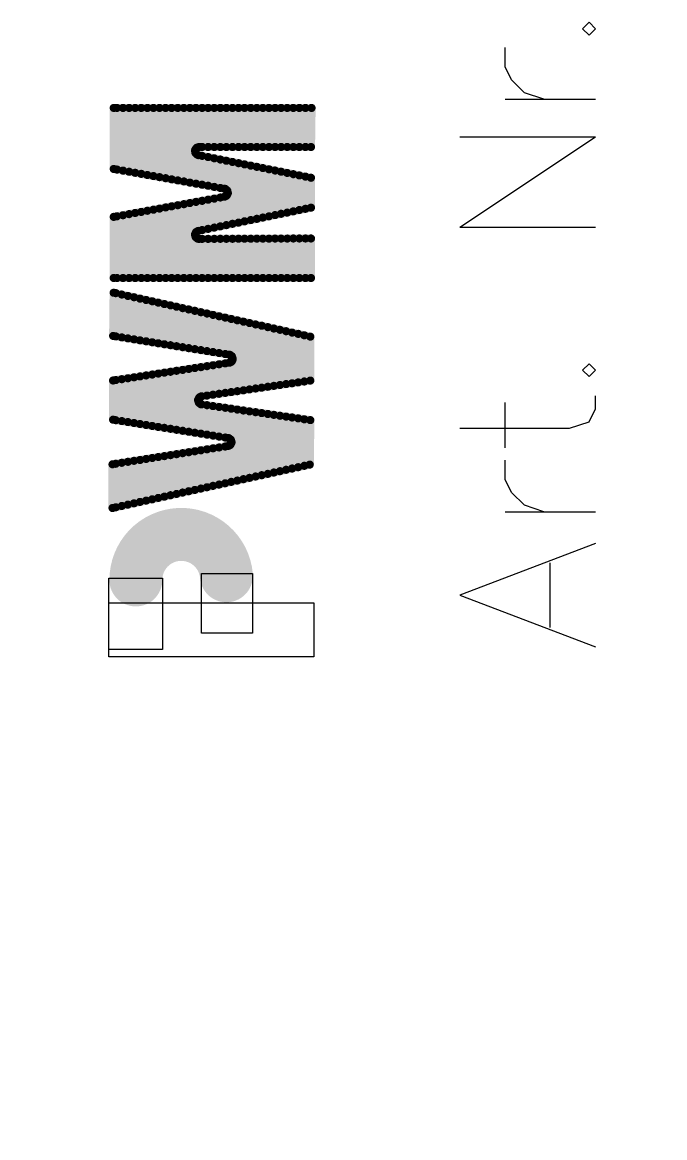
# Model space of a CAD drawing. Header units: millimetres. Extents: x 0 to 1769, y 431 to 1001.
# Drawn here: x 1311.7 to 1319.59, y 559.43 to 573.12 of the extents above; entities that cross this region are included whole.
import ezdxf

# ---------------------------------------------------------------- set-up
doc = ezdxf.new("R2010")
doc.units = ezdxf.units.MM
doc.layers.add('TopLayer', color=1, linetype='Continuous')

msp = doc.modelspace()

# ---------------------------------------------------------------- linework, layer by layer
at = {"layer": 'TopLayer'}
for p, q in [((1318.662, 573.117), (1318.583, 573.038)), ((1318.583, 573.038), (1318.662, 572.958)), ((1318.742, 573.038), (1318.662, 573.117)), ((1318.662, 572.958), (1318.742, 573.038)), ((1317.631, 572.57), (1317.631, 572.808)), ((1317.71, 572.411), (1317.631, 572.57)), ((1317.869, 572.252), (1317.71, 572.411)), ((1318.107, 572.173), (1317.869, 572.252)), ((1317.631, 572.173), (1318.742, 572.173)), ((1317.075, 570.602), (1318.742, 571.713)), ((1317.075, 571.713), (1318.742, 571.713)), ((1317.075, 570.602), (1318.742, 570.602)), ((1318.662, 568.927), (1318.583, 568.848)), ((1318.742, 568.848), (1318.662, 568.927)), ((1318.583, 568.848), (1318.662, 568.769)), ((1318.662, 568.769), (1318.742, 568.848)), ((1318.742, 568.372), (1318.742, 568.531)), ((1317.631, 567.896), (1317.631, 568.451)), ((1318.662, 568.213), (1318.742, 568.372)), ((1317.075, 568.134), (1318.424, 568.134)), ((1318.424, 568.134), (1318.662, 568.213)), ((1317.631, 567.507), (1317.631, 567.745)), ((1317.71, 567.348), (1317.631, 567.507)), ((1317.869, 567.19), (1317.71, 567.348)), ((1318.107, 567.11), (1317.869, 567.19)), ((1317.631, 567.11), (1318.742, 567.11)), ((1318.742, 566.722), (1317.075, 566.087)), ((1318.186, 565.69), (1318.186, 566.484)), ((1313.902, 565.62), (1313.902, 566.351)), ((1313.902, 566.351), (1314.531, 566.351)), ((1314.531, 566.351), (1314.531, 565.62)), ((1312.766, 565.42), (1312.766, 566.295)), ((1312.766, 566.295), (1313.423, 566.295)), ((1313.423, 566.295), (1313.423, 565.42)), ((1317.075, 566.087), (1318.742, 565.452)), ((1312.766, 565.329), (1312.766, 565.994)), ((1312.766, 565.994), (1315.281, 565.994)), ((1315.281, 565.994), (1315.281, 565.329)), ((1314.531, 565.62), (1313.902, 565.62)), ((1313.423, 565.42), (1312.766, 565.42)), ((1315.281, 565.329), (1312.766, 565.329))]:
    msp.add_line(p, q, dxfattribs=at)
for points, const_width in [([(1312.826, 571.317), (1312.826, 572.066)], 0.1), ([(1312.826, 572.066), (1315.255, 572.066)], 0.1), ([(1312.865, 571.31), (1312.865, 572.066)], 0.1), ([(1312.94, 571.297), (1312.94, 572.066)], 0.1), ([(1313.015, 571.283), (1313.015, 572.066)], 0.1), ([(1313.089, 571.27), (1313.089, 572.066)], 0.1), ([(1313.164, 571.257), (1313.164, 572.066)], 0.1), ([(1313.239, 571.243), (1313.239, 572.066)], 0.1), ([(1313.313, 571.23), (1313.313, 572.066)], 0.1), ([(1313.388, 571.217), (1313.388, 572.066)], 0.1), ([(1313.463, 571.204), (1313.463, 572.066)], 0.1), ([(1313.537, 571.19), (1313.537, 572.066)], 0.1), ([(1313.612, 571.177), (1313.612, 572.066)], 0.1), ([(1313.687, 571.164), (1313.687, 572.066)], 0.1), ([(1313.761, 571.15), (1313.761, 572.066)], 0.1), ([(1313.836, 571.565), (1313.836, 572.066)], 0.1), ([(1313.911, 571.587), (1313.911, 572.066)], 0.1), ([(1313.985, 571.587), (1313.985, 572.066)], 0.1), ([(1314.06, 571.587), (1314.06, 572.066)], 0.1), ([(1314.135, 571.587), (1314.135, 572.066)], 0.1), ([(1314.209, 571.587), (1314.209, 572.066)], 0.1), ([(1314.284, 571.587), (1314.284, 572.066)], 0.1), ([(1314.359, 571.587), (1314.359, 572.066)], 0.1), ([(1314.433, 571.587), (1314.433, 572.066)], 0.1), ([(1314.508, 571.587), (1314.508, 572.066)], 0.1), ([(1314.583, 571.587), (1314.583, 572.066)], 0.1), ([(1314.657, 571.587), (1314.657, 572.066)], 0.1), ([(1314.732, 571.587), (1314.732, 572.066)], 0.1), ([(1314.807, 571.587), (1314.807, 572.066)], 0.1), ([(1314.881, 571.587), (1314.881, 572.066)], 0.1), ([(1314.956, 571.587), (1314.956, 572.066)], 0.1), ([(1315.031, 571.587), (1315.031, 572.066)], 0.1), ([(1315.105, 571.587), (1315.105, 572.066)], 0.1), ([(1315.18, 571.587), (1315.18, 572.066)], 0.1), ([(1315.248, 571.587), (1315.255, 572.066)], 0.1), ([(1313.826, 571.551), (1313.844, 571.577)], 0.1), ([(1313.826, 571.551), (1313.827, 571.519)], 0.1), ([(1313.827, 571.519), (1313.847, 571.495)], 0.1), ([(1313.836, 571.137), (1313.836, 571.508)], 0.1), ([(1313.844, 571.577), (1313.874, 571.587)], 0.1), ([(1313.847, 571.495), (1313.864, 571.487)], 0.1), ([(1313.864, 571.487), (1315.248, 571.209)], 0.1), ([(1313.874, 571.587), (1315.248, 571.587)], 0.1), ([(1313.911, 571.124), (1313.911, 571.478)], 0.1), ([(1313.985, 571.111), (1313.985, 571.463)], 0.1), ([(1314.06, 571.097), (1314.06, 571.448)], 0.1), ([(1314.135, 571.084), (1314.135, 571.433)], 0.1), ([(1314.209, 571.06), (1314.209, 571.418)], 0.1), ([(1314.284, 570.644), (1314.284, 571.403)], 0.1), ([(1314.359, 570.659), (1314.359, 571.388)], 0.1), ([(1314.433, 570.675), (1314.433, 571.373)], 0.1), ([(1314.508, 570.69), (1314.508, 571.358)], 0.1), ([(1314.583, 570.705), (1314.583, 571.343)], 0.1), ([(1314.657, 570.721), (1314.657, 571.328)], 0.1), ([(1312.826, 571.317), (1314.186, 571.075)], 0.1), ([(1314.732, 570.736), (1314.732, 571.313)], 0.1), ([(1314.807, 570.751), (1314.807, 571.298)], 0.1), ([(1314.881, 570.767), (1314.881, 571.283)], 0.1), ([(1314.956, 570.782), (1314.956, 571.268)], 0.1), ([(1315.031, 570.797), (1315.031, 571.253)], 0.1), ([(1315.105, 570.813), (1315.105, 571.238)], 0.1), ([(1315.18, 570.828), (1315.18, 571.223)], 0.1), ([(1315.248, 570.842), (1315.248, 571.209)], 0.1), ([(1314.186, 571.075), (1314.196, 571.072)], 0.1), ([(1314.196, 571.072), (1314.22, 571.051)], 0.1), ([(1312.826, 570.729), (1314.186, 570.976)], 0.1), ([(1313.911, 570.567), (1313.911, 570.926)], 0.1), ([(1313.985, 570.582), (1313.985, 570.94)], 0.1), ([(1314.06, 570.598), (1314.06, 570.953)], 0.1), ([(1314.135, 570.613), (1314.135, 570.967)], 0.1), ([(1314.186, 570.976), (1314.213, 570.991)], 0.1), ([(1314.209, 570.628), (1314.209, 570.989)], 0.1), ([(1314.213, 570.991), (1314.227, 571.02)], 0.1), ([(1314.22, 571.051), (1314.227, 571.02)], 0.1), ([(1313.164, 569.979), (1313.164, 570.79)], 0.1), ([(1313.239, 569.979), (1313.239, 570.804)], 0.1), ([(1313.313, 569.979), (1313.313, 570.817)], 0.1), ([(1313.388, 569.979), (1313.388, 570.831)], 0.1), ([(1313.463, 569.979), (1313.463, 570.845)], 0.1), ([(1313.537, 569.979), (1313.537, 570.858)], 0.1), ([(1313.612, 569.979), (1313.612, 570.872)], 0.1), ([(1313.687, 569.979), (1313.687, 570.885)], 0.1), ([(1313.761, 569.979), (1313.761, 570.899)], 0.1), ([(1313.836, 570.54), (1313.836, 570.913)], 0.1), ([(1313.864, 570.557), (1315.248, 570.842)], 0.1), ([(1312.826, 569.979), (1312.826, 570.729)], 0.1), ([(1312.865, 569.979), (1312.865, 570.736)], 0.1), ([(1312.94, 569.979), (1312.94, 570.749)], 0.1), ([(1313.015, 569.979), (1313.015, 570.763)], 0.1), ([(1313.089, 569.979), (1313.089, 570.777)], 0.1), ([(1313.824, 570.513), (1313.837, 570.542)], 0.1), ([(1313.824, 570.513), (1313.832, 570.482)], 0.1), ([(1313.837, 570.542), (1313.864, 570.557)], 0.1), ([(1313.832, 570.482), (1313.856, 570.462)], 0.1), ([(1313.836, 569.979), (1313.836, 570.479)], 0.1), ([(1313.856, 570.462), (1313.874, 570.458)], 0.1), ([(1313.874, 570.458), (1315.248, 570.464)], 0.1), ([(1313.911, 569.979), (1313.911, 570.459)], 0.1), ([(1313.985, 569.979), (1313.985, 570.459)], 0.1), ([(1314.06, 569.979), (1314.06, 570.459)], 0.1), ([(1314.135, 569.979), (1314.135, 570.46)], 0.1), ([(1314.209, 569.979), (1314.209, 570.46)], 0.1), ([(1314.284, 569.979), (1314.284, 570.46)], 0.1), ([(1314.359, 569.979), (1314.359, 570.461)], 0.1), ([(1314.433, 569.979), (1314.433, 570.461)], 0.1), ([(1314.508, 569.979), (1314.508, 570.461)], 0.1), ([(1314.583, 569.979), (1314.583, 570.462)], 0.1), ([(1314.657, 569.979), (1314.657, 570.462)], 0.1), ([(1314.732, 569.979), (1314.732, 570.462)], 0.1), ([(1314.807, 569.979), (1314.807, 570.463)], 0.1), ([(1314.881, 569.979), (1314.881, 570.463)], 0.1), ([(1314.956, 569.979), (1314.956, 570.463)], 0.1), ([(1315.031, 569.979), (1315.031, 570.464)], 0.1), ([(1315.105, 569.979), (1315.105, 570.464)], 0.1), ([(1315.18, 569.979), (1315.18, 570.464)], 0.1), ([(1315.248, 569.979), (1315.248, 570.464)], 0.1), ([(1312.826, 569.979), (1315.248, 569.979)], 0.1), ([(1312.819, 569.268), (1312.825, 569.798)], 0.1), ([(1312.825, 569.798), (1315.24, 569.259)], 0.1), ([(1312.851, 569.262), (1312.851, 569.793)], 0.1), ([(1312.925, 569.25), (1312.925, 569.776)], 0.1), ([(1313, 569.238), (1313, 569.759)], 0.1), ([(1313.075, 569.226), (1313.075, 569.743)], 0.1), ([(1313.149, 569.214), (1313.149, 569.726)], 0.1), ([(1313.224, 569.202), (1313.224, 569.709)], 0.1), ([(1313.299, 569.19), (1313.299, 569.693)], 0.1), ([(1313.373, 569.178), (1313.373, 569.676)], 0.1), ([(1313.448, 569.166), (1313.448, 569.659)], 0.1), ([(1313.523, 569.154), (1313.523, 569.643)], 0.1), ([(1313.597, 569.142), (1313.597, 569.626)], 0.1), ([(1313.672, 569.13), (1313.672, 569.609)], 0.1), ([(1313.747, 569.118), (1313.747, 569.593)], 0.1), ([(1313.821, 569.106), (1313.821, 569.576)], 0.1), ([(1313.896, 569.094), (1313.896, 569.559)], 0.1), ([(1313.971, 569.082), (1313.971, 569.543)], 0.1), ([(1314.045, 569.07), (1314.045, 569.526)], 0.1), ([(1314.12, 569.058), (1314.12, 569.509)], 0.1), ([(1314.195, 569.046), (1314.195, 569.493)], 0.1), ([(1314.269, 569.024), (1314.269, 569.476)], 0.1), ([(1314.344, 568.59), (1314.344, 569.459)], 0.1), ([(1314.419, 568.601), (1314.419, 569.443)], 0.1), ([(1314.493, 568.612), (1314.493, 569.426)], 0.1), ([(1314.568, 568.623), (1314.568, 569.409)], 0.1), ([(1314.643, 568.633), (1314.643, 569.393)], 0.1), ([(1314.718, 568.644), (1314.718, 569.376)], 0.1), ([(1314.792, 568.655), (1314.792, 569.359)], 0.1), ([(1314.867, 568.666), (1314.867, 569.343)], 0.1), ([(1314.942, 568.677), (1314.942, 569.326)], 0.1), ([(1315.016, 568.687), (1315.016, 569.309)], 0.1), ([(1315.091, 568.698), (1315.091, 569.293)], 0.1), ([(1315.166, 568.709), (1315.166, 569.276)], 0.1), ([(1312.819, 569.268), (1314.245, 569.038)], 0.1), ([(1315.24, 568.72), (1315.24, 569.259)], 0.1), ([(1314.245, 569.038), (1314.252, 569.036)], 0.1), ([(1314.252, 569.036), (1314.277, 569.018)], 0.1), ([(1314.277, 569.018), (1314.287, 568.988)], 0.1), ([(1312.818, 568.721), (1314.245, 568.939)], 0.1), ([(1313.747, 568.092), (1313.747, 568.863)], 0.1), ([(1313.821, 568.08), (1313.821, 568.874)], 0.1), ([(1313.896, 568.522), (1313.896, 568.885)], 0.1), ([(1313.971, 568.536), (1313.971, 568.897)], 0.1), ([(1314.045, 568.547), (1314.045, 568.908)], 0.1), ([(1314.12, 568.558), (1314.12, 568.92)], 0.1), ([(1314.195, 568.569), (1314.195, 568.931)], 0.1), ([(1314.245, 568.939), (1314.273, 568.953)], 0.1), ([(1314.269, 568.579), (1314.269, 568.951)], 0.1), ([(1314.273, 568.953), (1314.287, 568.981)], 0.1), ([(1314.287, 568.981), (1314.287, 568.988)], 0.1), ([(1312.851, 568.234), (1312.851, 568.726)], 0.1), ([(1312.925, 568.223), (1312.925, 568.737)], 0.1), ([(1313, 568.211), (1313, 568.748)], 0.1), ([(1313.075, 568.199), (1313.075, 568.76)], 0.1), ([(1313.149, 568.187), (1313.149, 568.771)], 0.1), ([(1313.224, 568.175), (1313.224, 568.783)], 0.1), ([(1313.299, 568.163), (1313.299, 568.794)], 0.1), ([(1313.373, 568.151), (1313.373, 568.806)], 0.1), ([(1313.448, 568.14), (1313.448, 568.817)], 0.1), ([(1313.523, 568.128), (1313.523, 568.828)], 0.1), ([(1313.597, 568.116), (1313.597, 568.84)], 0.1), ([(1313.672, 568.104), (1313.672, 568.851)], 0.1), ([(1312.818, 568.24), (1312.818, 568.721)], 0.1), ([(1313.905, 568.527), (1315.24, 568.72)], 0.1), ([(1313.862, 568.484), (1313.877, 568.513)], 0.1), ([(1313.862, 568.477), (1313.862, 568.484)], 0.1), ([(1313.862, 568.477), (1313.872, 568.447)], 0.1), ([(1313.877, 568.513), (1313.905, 568.527)], 0.1), ([(1313.872, 568.447), (1313.898, 568.429)], 0.1), ([(1313.896, 568.069), (1313.896, 568.43)], 0.1), ([(1313.898, 568.429), (1313.905, 568.428)], 0.1), ([(1313.905, 568.428), (1315.24, 568.235)], 0.1), ([(1313.971, 568.057), (1313.971, 568.418)], 0.1), ([(1314.045, 568.045), (1314.045, 568.407)], 0.1), ([(1314.12, 568.033), (1314.12, 568.396)], 0.1), ([(1314.195, 568.021), (1314.195, 568.386)], 0.1), ([(1314.269, 567.975), (1314.269, 568.375)], 0.1), ([(1314.344, 567.493), (1314.344, 568.364)], 0.1), ([(1314.419, 567.51), (1314.419, 568.353)], 0.1), ([(1314.493, 567.526), (1314.493, 568.342)], 0.1), ([(1314.568, 567.543), (1314.568, 568.332)], 0.1), ([(1314.643, 567.559), (1314.643, 568.321)], 0.1), ([(1312.818, 568.24), (1314.23, 568.016)], 0.1), ([(1314.718, 567.575), (1314.718, 568.31)], 0.1), ([(1314.792, 567.592), (1314.792, 568.299)], 0.1), ([(1314.867, 567.608), (1314.867, 568.288)], 0.1), ([(1314.942, 567.625), (1314.942, 568.278)], 0.1), ([(1315.016, 567.641), (1315.016, 568.267)], 0.1), ([(1315.091, 567.657), (1315.091, 568.256)], 0.1), ([(1315.166, 567.674), (1315.166, 568.245)], 0.1), ([(1315.233, 567.689), (1315.24, 568.235)], 0.1), ([(1312.811, 567.693), (1314.23, 567.917)], 0.1), ([(1314.195, 567.46), (1314.195, 567.911)], 0.1), ([(1314.23, 568.016), (1314.237, 568.014)], 0.1), ([(1314.23, 567.917), (1314.258, 567.931)], 0.1), ([(1314.237, 568.014), (1314.262, 567.996)], 0.1), ([(1314.258, 567.931), (1314.272, 567.959)], 0.1), ([(1314.262, 567.996), (1314.272, 567.966)], 0.1), ([(1314.269, 567.477), (1314.269, 567.954)], 0.1), ([(1314.272, 567.959), (1314.272, 567.966)], 0.1), ([(1313.299, 567.263), (1313.299, 567.77)], 0.1), ([(1313.373, 567.28), (1313.373, 567.782)], 0.1), ([(1313.448, 567.296), (1313.448, 567.793)], 0.1), ([(1313.523, 567.313), (1313.523, 567.805)], 0.1), ([(1313.597, 567.329), (1313.597, 567.817)], 0.1), ([(1313.672, 567.346), (1313.672, 567.829)], 0.1), ([(1313.747, 567.362), (1313.747, 567.841)], 0.1), ([(1313.821, 567.378), (1313.821, 567.852)], 0.1), ([(1313.896, 567.395), (1313.896, 567.864)], 0.1), ([(1313.971, 567.411), (1313.971, 567.876)], 0.1), ([(1314.045, 567.428), (1314.045, 567.888)], 0.1), ([(1314.12, 567.444), (1314.12, 567.899)], 0.1), ([(1312.811, 567.156), (1312.811, 567.693)], 0.1), ([(1312.811, 567.156), (1315.233, 567.689)], 0.1), ([(1312.851, 567.165), (1312.851, 567.699)], 0.1), ([(1312.925, 567.181), (1312.925, 567.711)], 0.1), ([(1313, 567.198), (1313, 567.723)], 0.1), ([(1313.075, 567.214), (1313.075, 567.735)], 0.1), ([(1313.149, 567.231), (1313.149, 567.746)], 0.1), ([(1313.224, 567.247), (1313.224, 567.758)], 0.1), ([(1312.503, 550.958), (1323.275, 561.729)], 1.6)]:
    msp.add_lwpolyline(points, dxfattribs=dict(at, const_width=const_width))
for points, const_width in [([(1312.801, 572.066, 1), (1312.851, 572.066, 1)], 0.05), ([(1312.801, 572.066, 1), (1312.851, 572.066, 1)], 0.05), ([(1312.84, 572.066, 1), (1312.89, 572.066, 1)], 0.05), ([(1312.915, 572.066, 1), (1312.965, 572.066, 1)], 0.05), ([(1312.99, 572.066, 1), (1313.04, 572.066, 1)], 0.05), ([(1313.064, 572.066, 1), (1313.114, 572.066, 1)], 0.05), ([(1313.139, 572.066, 1), (1313.189, 572.066, 1)], 0.05), ([(1313.214, 572.066, 1), (1313.264, 572.066, 1)], 0.05), ([(1313.288, 572.066, 1), (1313.338, 572.066, 1)], 0.05), ([(1313.363, 572.066, 1), (1313.413, 572.066, 1)], 0.05), ([(1313.438, 572.066, 1), (1313.488, 572.066, 1)], 0.05), ([(1313.512, 572.066, 1), (1313.562, 572.066, 1)], 0.05), ([(1313.587, 572.066, 1), (1313.637, 572.066, 1)], 0.05), ([(1313.662, 572.066, 1), (1313.712, 572.066, 1)], 0.05), ([(1313.736, 572.066, 1), (1313.786, 572.066, 1)], 0.05), ([(1313.811, 572.066, 1), (1313.861, 572.066, 1)], 0.05), ([(1313.886, 572.066, 1), (1313.936, 572.066, 1)], 0.05), ([(1313.96, 572.066, 1), (1314.01, 572.066, 1)], 0.05), ([(1314.035, 572.066, 1), (1314.085, 572.066, 1)], 0.05), ([(1314.11, 572.066, 1), (1314.16, 572.066, 1)], 0.05), ([(1314.184, 572.066, 1), (1314.234, 572.066, 1)], 0.05), ([(1314.259, 572.066, 1), (1314.309, 572.066, 1)], 0.05), ([(1314.334, 572.066, 1), (1314.384, 572.066, 1)], 0.05), ([(1314.408, 572.066, 1), (1314.458, 572.066, 1)], 0.05), ([(1314.483, 572.066, 1), (1314.533, 572.066, 1)], 0.05), ([(1314.558, 572.066, 1), (1314.608, 572.066, 1)], 0.05), ([(1314.632, 572.066, 1), (1314.682, 572.066, 1)], 0.05), ([(1314.707, 572.066, 1), (1314.757, 572.066, 1)], 0.05), ([(1314.782, 572.066, 1), (1314.832, 572.066, 1)], 0.05), ([(1314.856, 572.066, 1), (1314.906, 572.066, 1)], 0.05), ([(1314.931, 572.066, 1), (1314.981, 572.066, 1)], 0.05), ([(1315.006, 572.066, 1), (1315.056, 572.066, 1)], 0.05), ([(1315.08, 572.066, 1), (1315.13, 572.066, 1)], 0.05), ([(1315.155, 572.066, 1), (1315.205, 572.066, 1)], 0.05), ([(1315.23, 572.066, 1), (1315.28, 572.066, 1)], 0.05), ([(1315.23, 572.066, 1), (1315.28, 572.066, 1)], 0.05), ([(1313.801, 571.551, 1), (1313.851, 571.551, 1)], 0.05), ([(1313.801, 571.551, 1), (1313.851, 571.551, 1)], 0.05), ([(1313.802, 571.519, 1), (1313.852, 571.519, 1)], 0.05), ([(1313.802, 571.519, 1), (1313.852, 571.519, 1)], 0.05), ([(1313.811, 571.565, 1), (1313.861, 571.565, 1)], 0.05), ([(1313.811, 571.508, 1), (1313.861, 571.508, 1)], 0.05), ([(1313.819, 571.577, 1), (1313.869, 571.577, 1)], 0.05), ([(1313.819, 571.577, 1), (1313.869, 571.577, 1)], 0.05), ([(1313.822, 571.495, 1), (1313.872, 571.495, 1)], 0.05), ([(1313.822, 571.495, 1), (1313.872, 571.495, 1)], 0.05), ([(1313.839, 571.487, 1), (1313.889, 571.487, 1)], 0.05), ([(1313.839, 571.487, 1), (1313.889, 571.487, 1)], 0.05), ([(1313.849, 571.587, 1), (1313.899, 571.587, 1)], 0.05), ([(1313.849, 571.587, 1), (1313.899, 571.587, 1)], 0.05), ([(1313.886, 571.587, 1), (1313.936, 571.587, 1)], 0.05), ([(1313.886, 571.478, 1), (1313.936, 571.478, 1)], 0.05), ([(1313.96, 571.587, 1), (1314.01, 571.587, 1)], 0.05), ([(1313.96, 571.463, 1), (1314.01, 571.463, 1)], 0.05), ([(1314.035, 571.587, 1), (1314.085, 571.587, 1)], 0.05), ([(1314.11, 571.587, 1), (1314.16, 571.587, 1)], 0.05), ([(1314.184, 571.587, 1), (1314.234, 571.587, 1)], 0.05), ([(1314.259, 571.587, 1), (1314.309, 571.587, 1)], 0.05), ([(1314.334, 571.587, 1), (1314.384, 571.587, 1)], 0.05), ([(1314.408, 571.587, 1), (1314.458, 571.587, 1)], 0.05), ([(1314.483, 571.587, 1), (1314.533, 571.587, 1)], 0.05), ([(1314.558, 571.587, 1), (1314.608, 571.587, 1)], 0.05), ([(1314.632, 571.587, 1), (1314.682, 571.587, 1)], 0.05), ([(1314.707, 571.587, 1), (1314.757, 571.587, 1)], 0.05), ([(1314.782, 571.587, 1), (1314.832, 571.587, 1)], 0.05), ([(1314.856, 571.587, 1), (1314.906, 571.587, 1)], 0.05), ([(1314.931, 571.587, 1), (1314.981, 571.587, 1)], 0.05), ([(1315.006, 571.587, 1), (1315.056, 571.587, 1)], 0.05), ([(1315.08, 571.587, 1), (1315.13, 571.587, 1)], 0.05), ([(1315.155, 571.587, 1), (1315.205, 571.587, 1)], 0.05), ([(1315.223, 571.587, 1), (1315.273, 571.587, 1)], 0.05), ([(1315.223, 571.587, 1), (1315.273, 571.587, 1)], 0.05), ([(1314.035, 571.448, 1), (1314.085, 571.448, 1)], 0.05), ([(1314.11, 571.433, 1), (1314.16, 571.433, 1)], 0.05), ([(1314.184, 571.418, 1), (1314.234, 571.418, 1)], 0.05), ([(1314.259, 571.403, 1), (1314.309, 571.403, 1)], 0.05), ([(1314.334, 571.388, 1), (1314.384, 571.388, 1)], 0.05), ([(1314.408, 571.373, 1), (1314.458, 571.373, 1)], 0.05), ([(1314.483, 571.358, 1), (1314.533, 571.358, 1)], 0.05), ([(1314.558, 571.343, 1), (1314.608, 571.343, 1)], 0.05), ([(1314.632, 571.328, 1), (1314.682, 571.328, 1)], 0.05), ([(1312.801, 571.317, 1), (1312.851, 571.317, 1)], 0.05), ([(1312.801, 571.317, 1), (1312.851, 571.317, 1)], 0.05), ([(1312.84, 571.31, 1), (1312.89, 571.31, 1)], 0.05), ([(1312.915, 571.297, 1), (1312.965, 571.297, 1)], 0.05), ([(1312.99, 571.283, 1), (1313.04, 571.283, 1)], 0.05), ([(1313.064, 571.27, 1), (1313.114, 571.27, 1)], 0.05), ([(1313.139, 571.257, 1), (1313.189, 571.257, 1)], 0.05), ([(1313.214, 571.243, 1), (1313.264, 571.243, 1)], 0.05), ([(1313.288, 571.23, 1), (1313.338, 571.23, 1)], 0.05), ([(1313.363, 571.217, 1), (1313.413, 571.217, 1)], 0.05), ([(1313.438, 571.204, 1), (1313.488, 571.204, 1)], 0.05), ([(1313.512, 571.19, 1), (1313.562, 571.19, 1)], 0.05), ([(1314.707, 571.313, 1), (1314.757, 571.313, 1)], 0.05), ([(1314.782, 571.298, 1), (1314.832, 571.298, 1)], 0.05), ([(1314.856, 571.283, 1), (1314.906, 571.283, 1)], 0.05), ([(1314.931, 571.268, 1), (1314.981, 571.268, 1)], 0.05), ([(1315.006, 571.253, 1), (1315.056, 571.253, 1)], 0.05), ([(1315.08, 571.238, 1), (1315.13, 571.238, 1)], 0.05), ([(1315.155, 571.223, 1), (1315.205, 571.223, 1)], 0.05), ([(1315.223, 571.209, 1), (1315.273, 571.209, 1)], 0.05), ([(1315.223, 571.209, 1), (1315.273, 571.209, 1)], 0.05), ([(1313.587, 571.177, 1), (1313.637, 571.177, 1)], 0.05), ([(1313.662, 571.164, 1), (1313.712, 571.164, 1)], 0.05), ([(1313.736, 571.15, 1), (1313.786, 571.15, 1)], 0.05), ([(1313.811, 571.137, 1), (1313.861, 571.137, 1)], 0.05), ([(1313.886, 571.124, 1), (1313.936, 571.124, 1)], 0.05), ([(1313.96, 571.111, 1), (1314.01, 571.111, 1)], 0.05), ([(1314.035, 571.097, 1), (1314.085, 571.097, 1)], 0.05), ([(1314.11, 571.084, 1), (1314.16, 571.084, 1)], 0.05), ([(1314.161, 571.075, 1), (1314.211, 571.075, 1)], 0.05), ([(1314.161, 571.075, 1), (1314.211, 571.075, 1)], 0.05), ([(1314.171, 571.072, 1), (1314.221, 571.072, 1)], 0.05), ([(1314.171, 571.072, 1), (1314.221, 571.072, 1)], 0.05), ([(1314.184, 571.06, 1), (1314.234, 571.06, 1)], 0.05), ([(1313.886, 570.926, 1), (1313.936, 570.926, 1)], 0.05), ([(1313.96, 570.94, 1), (1314.01, 570.94, 1)], 0.05), ([(1314.035, 570.953, 1), (1314.085, 570.953, 1)], 0.05), ([(1314.11, 570.967, 1), (1314.16, 570.967, 1)], 0.05), ([(1314.161, 570.976, 1), (1314.211, 570.976, 1)], 0.05), ([(1314.161, 570.976, 1), (1314.211, 570.976, 1)], 0.05), ([(1314.184, 570.989, 1), (1314.234, 570.989, 1)], 0.05), ([(1314.188, 570.991, 1), (1314.238, 570.991, 1)], 0.05), ([(1314.188, 570.991, 1), (1314.238, 570.991, 1)], 0.05), ([(1314.195, 571.051, 1), (1314.245, 571.051, 1)], 0.05), ([(1314.195, 571.051, 1), (1314.245, 571.051, 1)], 0.05), ([(1314.202, 571.02, 1), (1314.252, 571.02, 1)], 0.05), ([(1314.202, 571.02, 1), (1314.252, 571.02, 1)], 0.05), ([(1313.139, 570.79, 1), (1313.189, 570.79, 1)], 0.05), ([(1313.214, 570.804, 1), (1313.264, 570.804, 1)], 0.05), ([(1313.288, 570.817, 1), (1313.338, 570.817, 1)], 0.05), ([(1313.363, 570.831, 1), (1313.413, 570.831, 1)], 0.05), ([(1313.438, 570.845, 1), (1313.488, 570.845, 1)], 0.05), ([(1313.512, 570.858, 1), (1313.562, 570.858, 1)], 0.05), ([(1313.587, 570.872, 1), (1313.637, 570.872, 1)], 0.05), ([(1313.662, 570.885, 1), (1313.712, 570.885, 1)], 0.05), ([(1313.736, 570.899, 1), (1313.786, 570.899, 1)], 0.05), ([(1313.811, 570.913, 1), (1313.861, 570.913, 1)], 0.05), ([(1314.931, 570.782, 1), (1314.981, 570.782, 1)], 0.05), ([(1315.006, 570.797, 1), (1315.056, 570.797, 1)], 0.05), ([(1315.08, 570.813, 1), (1315.13, 570.813, 1)], 0.05), ([(1315.155, 570.828, 1), (1315.205, 570.828, 1)], 0.05), ([(1315.223, 570.842, 1), (1315.273, 570.842, 1)], 0.05), ([(1315.223, 570.842, 1), (1315.273, 570.842, 1)], 0.05), ([(1312.801, 570.729, 1), (1312.851, 570.729, 1)], 0.05), ([(1312.801, 570.729, 1), (1312.851, 570.729, 1)], 0.05), ([(1312.84, 570.736, 1), (1312.89, 570.736, 1)], 0.05), ([(1312.915, 570.749, 1), (1312.965, 570.749, 1)], 0.05), ([(1312.99, 570.763, 1), (1313.04, 570.763, 1)], 0.05), ([(1313.064, 570.777, 1), (1313.114, 570.777, 1)], 0.05), ([(1314.259, 570.644, 1), (1314.309, 570.644, 1)], 0.05), ([(1314.334, 570.659, 1), (1314.384, 570.659, 1)], 0.05), ([(1314.408, 570.675, 1), (1314.458, 570.675, 1)], 0.05), ([(1314.483, 570.69, 1), (1314.533, 570.69, 1)], 0.05), ([(1314.558, 570.705, 1), (1314.608, 570.705, 1)], 0.05), ([(1314.632, 570.721, 1), (1314.682, 570.721, 1)], 0.05), ([(1314.707, 570.736, 1), (1314.757, 570.736, 1)], 0.05), ([(1314.782, 570.751, 1), (1314.832, 570.751, 1)], 0.05), ([(1314.856, 570.767, 1), (1314.906, 570.767, 1)], 0.05), ([(1313.799, 570.513, 1), (1313.849, 570.513, 1)], 0.05), ([(1313.799, 570.513, 1), (1313.849, 570.513, 1)], 0.05), ([(1313.811, 570.54, 1), (1313.861, 570.54, 1)], 0.05), ([(1313.812, 570.542, 1), (1313.862, 570.542, 1)], 0.05), ([(1313.812, 570.542, 1), (1313.862, 570.542, 1)], 0.05), ([(1313.839, 570.557, 1), (1313.889, 570.557, 1)], 0.05), ([(1313.839, 570.557, 1), (1313.889, 570.557, 1)], 0.05), ([(1313.886, 570.567, 1), (1313.936, 570.567, 1)], 0.05), ([(1313.96, 570.582, 1), (1314.01, 570.582, 1)], 0.05), ([(1314.035, 570.598, 1), (1314.085, 570.598, 1)], 0.05), ([(1314.11, 570.613, 1), (1314.16, 570.613, 1)], 0.05), ([(1314.184, 570.628, 1), (1314.234, 570.628, 1)], 0.05), ([(1313.807, 570.482, 1), (1313.857, 570.482, 1)], 0.05), ([(1313.807, 570.482, 1), (1313.857, 570.482, 1)], 0.05), ([(1313.811, 570.479, 1), (1313.861, 570.479, 1)], 0.05), ([(1313.831, 570.462, 1), (1313.881, 570.462, 1)], 0.05), ([(1313.831, 570.462, 1), (1313.881, 570.462, 1)], 0.05), ([(1313.849, 570.458, 1), (1313.899, 570.458, 1)], 0.05), ([(1313.849, 570.458, 1), (1313.899, 570.458, 1)], 0.05), ([(1313.899, 570.458, 1), (1313.849, 570.458, 1)], 0.05), ([(1313.836, 570.458, 1), (1313.861, 570.458, 1)], 0.025), ([(1313.886, 570.459, 1), (1313.936, 570.459, 1)], 0.05), ([(1313.886, 570.458, 1), (1313.911, 570.458, 1)], 0.025), ([(1313.96, 570.459, 1), (1314.01, 570.459, 1)], 0.05), ([(1314.035, 570.459, 1), (1314.085, 570.459, 1)], 0.05), ([(1314.11, 570.46, 1), (1314.16, 570.46, 1)], 0.05), ([(1314.184, 570.46, 1), (1314.234, 570.46, 1)], 0.05), ([(1314.259, 570.46, 1), (1314.309, 570.46, 1)], 0.05), ([(1314.334, 570.461, 1), (1314.384, 570.461, 1)], 0.05), ([(1314.408, 570.461, 1), (1314.458, 570.461, 1)], 0.05), ([(1314.483, 570.461, 1), (1314.533, 570.461, 1)], 0.05), ([(1314.558, 570.462, 1), (1314.608, 570.462, 1)], 0.05), ([(1314.632, 570.462, 1), (1314.682, 570.462, 1)], 0.05), ([(1314.707, 570.462, 1), (1314.757, 570.462, 1)], 0.05), ([(1314.782, 570.463, 1), (1314.832, 570.463, 1)], 0.05), ([(1314.856, 570.463, 1), (1314.906, 570.463, 1)], 0.05), ([(1314.931, 570.463, 1), (1314.981, 570.463, 1)], 0.05), ([(1315.006, 570.464, 1), (1315.056, 570.464, 1)], 0.05), ([(1315.08, 570.464, 1), (1315.13, 570.464, 1)], 0.05), ([(1315.155, 570.464, 1), (1315.205, 570.464, 1)], 0.05), ([(1315.223, 570.464, 1), (1315.273, 570.464, 1)], 0.05), ([(1315.223, 570.464, 1), (1315.273, 570.464, 1)], 0.05), ([(1312.801, 569.979, 1), (1312.851, 569.979, 1)], 0.05), ([(1312.801, 569.979, 1), (1312.851, 569.979, 1)], 0.05), ([(1312.84, 569.979, 1), (1312.89, 569.979, 1)], 0.05), ([(1312.915, 569.979, 1), (1312.965, 569.979, 1)], 0.05), ([(1312.99, 569.979, 1), (1313.04, 569.979, 1)], 0.05), ([(1313.064, 569.979, 1), (1313.114, 569.979, 1)], 0.05), ([(1313.139, 569.979, 1), (1313.189, 569.979, 1)], 0.05), ([(1313.214, 569.979, 1), (1313.264, 569.979, 1)], 0.05), ([(1313.288, 569.979, 1), (1313.338, 569.979, 1)], 0.05), ([(1313.363, 569.979, 1), (1313.413, 569.979, 1)], 0.05), ([(1313.438, 569.979, 1), (1313.488, 569.979, 1)], 0.05), ([(1313.512, 569.979, 1), (1313.562, 569.979, 1)], 0.05), ([(1313.587, 569.979, 1), (1313.637, 569.979, 1)], 0.05), ([(1313.662, 569.979, 1), (1313.712, 569.979, 1)], 0.05), ([(1313.736, 569.979, 1), (1313.786, 569.979, 1)], 0.05), ([(1313.811, 569.979, 1), (1313.861, 569.979, 1)], 0.05), ([(1313.886, 569.979, 1), (1313.936, 569.979, 1)], 0.05), ([(1313.96, 569.979, 1), (1314.01, 569.979, 1)], 0.05), ([(1314.035, 569.979, 1), (1314.085, 569.979, 1)], 0.05), ([(1314.11, 569.979, 1), (1314.16, 569.979, 1)], 0.05), ([(1314.184, 569.979, 1), (1314.234, 569.979, 1)], 0.05), ([(1314.259, 569.979, 1), (1314.309, 569.979, 1)], 0.05), ([(1314.334, 569.979, 1), (1314.384, 569.979, 1)], 0.05), ([(1314.408, 569.979, 1), (1314.458, 569.979, 1)], 0.05), ([(1314.483, 569.979, 1), (1314.533, 569.979, 1)], 0.05), ([(1314.558, 569.979, 1), (1314.608, 569.979, 1)], 0.05), ([(1314.632, 569.979, 1), (1314.682, 569.979, 1)], 0.05), ([(1314.707, 569.979, 1), (1314.757, 569.979, 1)], 0.05), ([(1314.782, 569.979, 1), (1314.832, 569.979, 1)], 0.05), ([(1314.856, 569.979, 1), (1314.906, 569.979, 1)], 0.05), ([(1314.931, 569.979, 1), (1314.981, 569.979, 1)], 0.05), ([(1315.006, 569.979, 1), (1315.056, 569.979, 1)], 0.05), ([(1315.08, 569.979, 1), (1315.13, 569.979, 1)], 0.05), ([(1315.155, 569.979, 1), (1315.205, 569.979, 1)], 0.05), ([(1315.223, 569.979, 1), (1315.273, 569.979, 1)], 0.05), ([(1315.223, 569.979, 1), (1315.273, 569.979, 1)], 0.05), ([(1312.8, 569.798, 1), (1312.85, 569.798, 1)], 0.05), ([(1312.8, 569.798, 1), (1312.85, 569.798, 1)], 0.05), ([(1312.826, 569.793, 1), (1312.876, 569.793, 1)], 0.05), ([(1312.9, 569.776, 1), (1312.95, 569.776, 1)], 0.05), ([(1312.975, 569.759, 1), (1313.025, 569.759, 1)], 0.05), ([(1313.05, 569.743, 1), (1313.1, 569.743, 1)], 0.05), ([(1313.124, 569.726, 1), (1313.174, 569.726, 1)], 0.05), ([(1313.199, 569.709, 1), (1313.249, 569.709, 1)], 0.05), ([(1313.274, 569.693, 1), (1313.324, 569.693, 1)], 0.05), ([(1313.348, 569.676, 1), (1313.398, 569.676, 1)], 0.05), ([(1313.423, 569.659, 1), (1313.473, 569.659, 1)], 0.05), ([(1313.498, 569.643, 1), (1313.548, 569.643, 1)], 0.05), ([(1313.572, 569.626, 1), (1313.622, 569.626, 1)], 0.05), ([(1313.647, 569.609, 1), (1313.697, 569.609, 1)], 0.05), ([(1313.722, 569.593, 1), (1313.772, 569.593, 1)], 0.05), ([(1313.796, 569.576, 1), (1313.846, 569.576, 1)], 0.05), ([(1313.871, 569.559, 1), (1313.921, 569.559, 1)], 0.05), ([(1313.946, 569.543, 1), (1313.996, 569.543, 1)], 0.05), ([(1314.02, 569.526, 1), (1314.07, 569.526, 1)], 0.05), ([(1314.095, 569.509, 1), (1314.145, 569.509, 1)], 0.05), ([(1314.17, 569.493, 1), (1314.22, 569.493, 1)], 0.05), ([(1314.244, 569.476, 1), (1314.294, 569.476, 1)], 0.05), ([(1314.319, 569.459, 1), (1314.369, 569.459, 1)], 0.05), ([(1314.394, 569.443, 1), (1314.444, 569.443, 1)], 0.05), ([(1314.468, 569.426, 1), (1314.518, 569.426, 1)], 0.05), ([(1314.543, 569.409, 1), (1314.593, 569.409, 1)], 0.05), ([(1314.618, 569.393, 1), (1314.668, 569.393, 1)], 0.05), ([(1314.693, 569.376, 1), (1314.743, 569.376, 1)], 0.05), ([(1314.767, 569.359, 1), (1314.817, 569.359, 1)], 0.05), ([(1314.842, 569.343, 1), (1314.892, 569.343, 1)], 0.05), ([(1314.917, 569.326, 1), (1314.967, 569.326, 1)], 0.05), ([(1314.991, 569.309, 1), (1315.041, 569.309, 1)], 0.05), ([(1315.066, 569.293, 1), (1315.116, 569.293, 1)], 0.05), ([(1315.141, 569.276, 1), (1315.191, 569.276, 1)], 0.05), ([(1312.794, 569.268, 1), (1312.844, 569.268, 1)], 0.05), ([(1312.794, 569.268, 1), (1312.844, 569.268, 1)], 0.05), ([(1312.826, 569.262, 1), (1312.876, 569.262, 1)], 0.05), ([(1312.9, 569.25, 1), (1312.95, 569.25, 1)], 0.05), ([(1312.975, 569.238, 1), (1313.025, 569.238, 1)], 0.05), ([(1313.05, 569.226, 1), (1313.1, 569.226, 1)], 0.05), ([(1313.124, 569.214, 1), (1313.174, 569.214, 1)], 0.05), ([(1313.199, 569.202, 1), (1313.249, 569.202, 1)], 0.05), ([(1313.274, 569.19, 1), (1313.324, 569.19, 1)], 0.05), ([(1313.348, 569.178, 1), (1313.398, 569.178, 1)], 0.05), ([(1313.423, 569.166, 1), (1313.473, 569.166, 1)], 0.05), ([(1313.498, 569.154, 1), (1313.548, 569.154, 1)], 0.05), ([(1313.572, 569.142, 1), (1313.622, 569.142, 1)], 0.05), ([(1315.215, 569.259, 1), (1315.265, 569.259, 1)], 0.05), ([(1315.215, 569.259, 1), (1315.265, 569.259, 1)], 0.05), ([(1313.647, 569.13, 1), (1313.697, 569.13, 1)], 0.05), ([(1313.722, 569.118, 1), (1313.772, 569.118, 1)], 0.05), ([(1313.796, 569.106, 1), (1313.846, 569.106, 1)], 0.05), ([(1313.871, 569.094, 1), (1313.921, 569.094, 1)], 0.05), ([(1313.946, 569.082, 1), (1313.996, 569.082, 1)], 0.05), ([(1314.02, 569.07, 1), (1314.07, 569.07, 1)], 0.05), ([(1314.095, 569.058, 1), (1314.145, 569.058, 1)], 0.05), ([(1314.17, 569.046, 1), (1314.22, 569.046, 1)], 0.05), ([(1314.22, 569.038, 1), (1314.27, 569.038, 1)], 0.05), ([(1314.22, 569.038, 1), (1314.27, 569.038, 1)], 0.05), ([(1314.227, 569.036, 1), (1314.277, 569.036, 1)], 0.05), ([(1314.227, 569.036, 1), (1314.277, 569.036, 1)], 0.05), ([(1314.244, 569.024, 1), (1314.294, 569.024, 1)], 0.05), ([(1314.252, 569.018, 1), (1314.302, 569.018, 1)], 0.05), ([(1314.252, 569.018, 1), (1314.302, 569.018, 1)], 0.05), ([(1313.722, 568.863, 1), (1313.772, 568.863, 1)], 0.05), ([(1313.796, 568.874, 1), (1313.846, 568.874, 1)], 0.05), ([(1313.871, 568.885, 1), (1313.921, 568.885, 1)], 0.05), ([(1313.946, 568.897, 1), (1313.996, 568.897, 1)], 0.05), ([(1314.02, 568.908, 1), (1314.07, 568.908, 1)], 0.05), ([(1314.095, 568.92, 1), (1314.145, 568.92, 1)], 0.05), ([(1314.17, 568.931, 1), (1314.22, 568.931, 1)], 0.05), ([(1314.22, 568.939, 1), (1314.27, 568.939, 1)], 0.05), ([(1314.22, 568.939, 1), (1314.27, 568.939, 1)], 0.05), ([(1314.244, 568.951, 1), (1314.294, 568.951, 1)], 0.05), ([(1314.248, 568.953, 1), (1314.298, 568.953, 1)], 0.05), ([(1314.248, 568.953, 1), (1314.298, 568.953, 1)], 0.05), ([(1314.262, 568.988, 1), (1314.312, 568.988, 1)], 0.05), ([(1314.262, 568.988, 1), (1314.312, 568.988, 1)], 0.05), ([(1314.262, 568.981, 1), (1314.312, 568.981, 1)], 0.05), ([(1314.262, 568.981, 1), (1314.312, 568.981, 1)], 0.05), ([(1312.826, 568.726, 1), (1312.876, 568.726, 1)], 0.05), ([(1312.9, 568.737, 1), (1312.95, 568.737, 1)], 0.05), ([(1312.975, 568.748, 1), (1313.025, 568.748, 1)], 0.05), ([(1313.05, 568.76, 1), (1313.1, 568.76, 1)], 0.05), ([(1313.124, 568.771, 1), (1313.174, 568.771, 1)], 0.05), ([(1313.199, 568.783, 1), (1313.249, 568.783, 1)], 0.05), ([(1313.274, 568.794, 1), (1313.324, 568.794, 1)], 0.05), ([(1313.348, 568.806, 1), (1313.398, 568.806, 1)], 0.05), ([(1313.423, 568.817, 1), (1313.473, 568.817, 1)], 0.05), ([(1313.498, 568.828, 1), (1313.548, 568.828, 1)], 0.05), ([(1313.572, 568.84, 1), (1313.622, 568.84, 1)], 0.05), ([(1313.647, 568.851, 1), (1313.697, 568.851, 1)], 0.05), ([(1312.793, 568.721, 1), (1312.843, 568.721, 1)], 0.05), ([(1312.793, 568.721, 1), (1312.843, 568.721, 1)], 0.05), ([(1314.319, 568.59, 1), (1314.369, 568.59, 1)], 0.05), ([(1314.394, 568.601, 1), (1314.444, 568.601, 1)], 0.05), ([(1314.468, 568.612, 1), (1314.518, 568.612, 1)], 0.05), ([(1314.543, 568.623, 1), (1314.593, 568.623, 1)], 0.05), ([(1314.618, 568.633, 1), (1314.668, 568.633, 1)], 0.05), ([(1314.693, 568.644, 1), (1314.743, 568.644, 1)], 0.05), ([(1314.767, 568.655, 1), (1314.817, 568.655, 1)], 0.05), ([(1314.842, 568.666, 1), (1314.892, 568.666, 1)], 0.05), ([(1314.917, 568.677, 1), (1314.967, 568.677, 1)], 0.05), ([(1314.991, 568.687, 1), (1315.041, 568.687, 1)], 0.05), ([(1315.066, 568.698, 1), (1315.116, 568.698, 1)], 0.05), ([(1315.141, 568.709, 1), (1315.191, 568.709, 1)], 0.05), ([(1315.215, 568.72, 1), (1315.265, 568.72, 1)], 0.05), ([(1315.215, 568.72, 1), (1315.265, 568.72, 1)], 0.05), ([(1313.837, 568.484, 1), (1313.887, 568.484, 1)], 0.05), ([(1313.837, 568.484, 1), (1313.887, 568.484, 1)], 0.05), ([(1313.837, 568.477, 1), (1313.887, 568.477, 1)], 0.05), ([(1313.837, 568.477, 1), (1313.887, 568.477, 1)], 0.05), ([(1313.852, 568.513, 1), (1313.902, 568.513, 1)], 0.05), ([(1313.852, 568.513, 1), (1313.902, 568.513, 1)], 0.05), ([(1313.871, 568.522, 1), (1313.921, 568.522, 1)], 0.05), ([(1313.88, 568.527, 1), (1313.93, 568.527, 1)], 0.05), ([(1313.88, 568.527, 1), (1313.93, 568.527, 1)], 0.05), ([(1313.946, 568.536, 1), (1313.996, 568.536, 1)], 0.05), ([(1314.02, 568.547, 1), (1314.07, 568.547, 1)], 0.05), ([(1314.095, 568.558, 1), (1314.145, 568.558, 1)], 0.05), ([(1314.17, 568.569, 1), (1314.22, 568.569, 1)], 0.05), ([(1314.244, 568.579, 1), (1314.294, 568.579, 1)], 0.05), ([(1313.847, 568.447, 1), (1313.897, 568.447, 1)], 0.05), ([(1313.847, 568.447, 1), (1313.897, 568.447, 1)], 0.05), ([(1313.871, 568.43, 1), (1313.921, 568.43, 1)], 0.05), ([(1313.873, 568.429, 1), (1313.923, 568.429, 1)], 0.05), ([(1313.873, 568.429, 1), (1313.923, 568.429, 1)], 0.05), ([(1313.88, 568.428, 1), (1313.93, 568.428, 1)], 0.05), ([(1313.88, 568.428, 1), (1313.93, 568.428, 1)], 0.05), ([(1313.946, 568.418, 1), (1313.996, 568.418, 1)], 0.05), ([(1314.02, 568.407, 1), (1314.07, 568.407, 1)], 0.05), ([(1314.095, 568.396, 1), (1314.145, 568.396, 1)], 0.05), ([(1314.17, 568.386, 1), (1314.22, 568.386, 1)], 0.05), ([(1314.244, 568.375, 1), (1314.294, 568.375, 1)], 0.05), ([(1314.319, 568.364, 1), (1314.369, 568.364, 1)], 0.05), ([(1314.394, 568.353, 1), (1314.444, 568.353, 1)], 0.05), ([(1314.468, 568.342, 1), (1314.518, 568.342, 1)], 0.05), ([(1314.543, 568.332, 1), (1314.593, 568.332, 1)], 0.05), ([(1314.618, 568.321, 1), (1314.668, 568.321, 1)], 0.05), ([(1312.793, 568.24, 1), (1312.843, 568.24, 1)], 0.05), ([(1312.793, 568.24, 1), (1312.843, 568.24, 1)], 0.05), ([(1312.826, 568.234, 1), (1312.876, 568.234, 1)], 0.05), ([(1312.9, 568.223, 1), (1312.95, 568.223, 1)], 0.05), ([(1312.975, 568.211, 1), (1313.025, 568.211, 1)], 0.05), ([(1313.05, 568.199, 1), (1313.1, 568.199, 1)], 0.05), ([(1313.124, 568.187, 1), (1313.174, 568.187, 1)], 0.05), ([(1314.693, 568.31, 1), (1314.743, 568.31, 1)], 0.05), ([(1314.767, 568.299, 1), (1314.817, 568.299, 1)], 0.05), ([(1314.842, 568.288, 1), (1314.892, 568.288, 1)], 0.05), ([(1314.917, 568.278, 1), (1314.967, 568.278, 1)], 0.05), ([(1314.991, 568.267, 1), (1315.041, 568.267, 1)], 0.05), ([(1315.066, 568.256, 1), (1315.116, 568.256, 1)], 0.05), ([(1315.141, 568.245, 1), (1315.191, 568.245, 1)], 0.05), ([(1315.215, 568.235, 1), (1315.265, 568.235, 1)], 0.05), ([(1315.215, 568.235, 1), (1315.265, 568.235, 1)], 0.05), ([(1313.199, 568.175, 1), (1313.249, 568.175, 1)], 0.05), ([(1313.274, 568.163, 1), (1313.324, 568.163, 1)], 0.05), ([(1313.348, 568.151, 1), (1313.398, 568.151, 1)], 0.05), ([(1313.423, 568.14, 1), (1313.473, 568.14, 1)], 0.05), ([(1313.498, 568.128, 1), (1313.548, 568.128, 1)], 0.05), ([(1313.572, 568.116, 1), (1313.622, 568.116, 1)], 0.05), ([(1313.647, 568.104, 1), (1313.697, 568.104, 1)], 0.05), ([(1313.722, 568.092, 1), (1313.772, 568.092, 1)], 0.05), ([(1313.796, 568.08, 1), (1313.846, 568.08, 1)], 0.05), ([(1313.871, 568.069, 1), (1313.921, 568.069, 1)], 0.05), ([(1313.946, 568.057, 1), (1313.996, 568.057, 1)], 0.05), ([(1314.02, 568.045, 1), (1314.07, 568.045, 1)], 0.05), ([(1314.095, 568.033, 1), (1314.145, 568.033, 1)], 0.05), ([(1314.17, 568.021, 1), (1314.22, 568.021, 1)], 0.05), ([(1314.17, 567.911, 1), (1314.22, 567.911, 1)], 0.05), ([(1314.205, 568.016, 1), (1314.255, 568.016, 1)], 0.05), ([(1314.205, 568.016, 1), (1314.255, 568.016, 1)], 0.05), ([(1314.205, 567.917, 1), (1314.255, 567.917, 1)], 0.05), ([(1314.205, 567.917, 1), (1314.255, 567.917, 1)], 0.05), ([(1314.212, 568.014, 1), (1314.262, 568.014, 1)], 0.05), ([(1314.212, 568.014, 1), (1314.262, 568.014, 1)], 0.05), ([(1314.233, 567.931, 1), (1314.283, 567.931, 1)], 0.05), ([(1314.233, 567.931, 1), (1314.283, 567.931, 1)], 0.05), ([(1314.237, 567.996, 1), (1314.287, 567.996, 1)], 0.05), ([(1314.237, 567.996, 1), (1314.287, 567.996, 1)], 0.05), ([(1314.244, 567.975, 1), (1314.294, 567.975, 1)], 0.05), ([(1314.244, 567.954, 1), (1314.294, 567.954, 1)], 0.05), ([(1314.247, 567.966, 1), (1314.297, 567.966, 1)], 0.05), ([(1314.247, 567.966, 1), (1314.297, 567.966, 1)], 0.05), ([(1314.247, 567.959, 1), (1314.297, 567.959, 1)], 0.05), ([(1314.247, 567.959, 1), (1314.297, 567.959, 1)], 0.05), ([(1313.274, 567.77, 1), (1313.324, 567.77, 1)], 0.05), ([(1313.348, 567.782, 1), (1313.398, 567.782, 1)], 0.05), ([(1313.423, 567.793, 1), (1313.473, 567.793, 1)], 0.05), ([(1313.498, 567.805, 1), (1313.548, 567.805, 1)], 0.05), ([(1313.572, 567.817, 1), (1313.622, 567.817, 1)], 0.05), ([(1313.647, 567.829, 1), (1313.697, 567.829, 1)], 0.05), ([(1313.722, 567.841, 1), (1313.772, 567.841, 1)], 0.05), ([(1313.796, 567.852, 1), (1313.846, 567.852, 1)], 0.05), ([(1313.871, 567.864, 1), (1313.921, 567.864, 1)], 0.05), ([(1313.946, 567.876, 1), (1313.996, 567.876, 1)], 0.05), ([(1314.02, 567.888, 1), (1314.07, 567.888, 1)], 0.05), ([(1314.095, 567.899, 1), (1314.145, 567.899, 1)], 0.05), ([(1312.786, 567.693, 1), (1312.836, 567.693, 1)], 0.05), ([(1312.786, 567.693, 1), (1312.836, 567.693, 1)], 0.05), ([(1312.826, 567.699, 1), (1312.876, 567.699, 1)], 0.05), ([(1312.9, 567.711, 1), (1312.95, 567.711, 1)], 0.05), ([(1312.975, 567.723, 1), (1313.025, 567.723, 1)], 0.05), ([(1313.05, 567.735, 1), (1313.1, 567.735, 1)], 0.05), ([(1313.124, 567.746, 1), (1313.174, 567.746, 1)], 0.05), ([(1313.199, 567.758, 1), (1313.249, 567.758, 1)], 0.05), ([(1314.991, 567.641, 1), (1315.041, 567.641, 1)], 0.05), ([(1315.066, 567.657, 1), (1315.116, 567.657, 1)], 0.05), ([(1315.141, 567.674, 1), (1315.191, 567.674, 1)], 0.05), ([(1315.208, 567.689, 1), (1315.258, 567.689, 1)], 0.05), ([(1315.208, 567.689, 1), (1315.258, 567.689, 1)], 0.05), ([(1314.319, 567.493, 1), (1314.369, 567.493, 1)], 0.05), ([(1314.394, 567.51, 1), (1314.444, 567.51, 1)], 0.05), ([(1314.468, 567.526, 1), (1314.518, 567.526, 1)], 0.05), ([(1314.543, 567.543, 1), (1314.593, 567.543, 1)], 0.05), ([(1314.618, 567.559, 1), (1314.668, 567.559, 1)], 0.05), ([(1314.693, 567.575, 1), (1314.743, 567.575, 1)], 0.05), ([(1314.767, 567.592, 1), (1314.817, 567.592, 1)], 0.05), ([(1314.842, 567.608, 1), (1314.892, 567.608, 1)], 0.05), ([(1314.917, 567.625, 1), (1314.967, 567.625, 1)], 0.05), ([(1313.722, 567.362, 1), (1313.772, 567.362, 1)], 0.05), ([(1313.796, 567.378, 1), (1313.846, 567.378, 1)], 0.05), ([(1313.871, 567.395, 1), (1313.921, 567.395, 1)], 0.05), ([(1313.946, 567.411, 1), (1313.996, 567.411, 1)], 0.05), ([(1314.02, 567.428, 1), (1314.07, 567.428, 1)], 0.05), ([(1314.095, 567.444, 1), (1314.145, 567.444, 1)], 0.05), ([(1314.17, 567.46, 1), (1314.22, 567.46, 1)], 0.05), ([(1314.244, 567.477, 1), (1314.294, 567.477, 1)], 0.05), ([(1313.124, 567.231, 1), (1313.174, 567.231, 1)], 0.05), ([(1313.199, 567.247, 1), (1313.249, 567.247, 1)], 0.05), ([(1313.274, 567.263, 1), (1313.324, 567.263, 1)], 0.05), ([(1313.348, 567.28, 1), (1313.398, 567.28, 1)], 0.05), ([(1313.423, 567.296, 1), (1313.473, 567.296, 1)], 0.05), ([(1313.498, 567.313, 1), (1313.548, 567.313, 1)], 0.05), ([(1313.572, 567.329, 1), (1313.622, 567.329, 1)], 0.05), ([(1313.647, 567.346, 1), (1313.697, 567.346, 1)], 0.05), ([(1312.786, 567.156, 1), (1312.836, 567.156, 1)], 0.05), ([(1312.786, 567.156, 1), (1312.836, 567.156, 1)], 0.05), ([(1312.826, 567.165, 1), (1312.876, 567.165, 1)], 0.05), ([(1312.9, 567.181, 1), (1312.95, 567.181, 1)], 0.05), ([(1312.975, 567.198, 1), (1313.025, 567.198, 1)], 0.05), ([(1313.05, 567.214, 1), (1313.1, 567.214, 1)], 0.05), ([(1312.935, 566.273, 1), (1313.26, 566.273, 1)], 0.325), ([(1314.047, 566.324, 1), (1314.372, 566.324, 1)], 0.325)]:
    msp.add_lwpolyline(points, format="xyb", close=True, dxfattribs=dict(at, const_width=const_width))
at = {"layer": 'TopLayer', "const_width": 0.65}
msp.add_lwpolyline([(1313.098, 566.273, -0.958958), (1314.21, 566.324)], format="xyb", dxfattribs=at)

doc.saveas('drawing.dxf')
